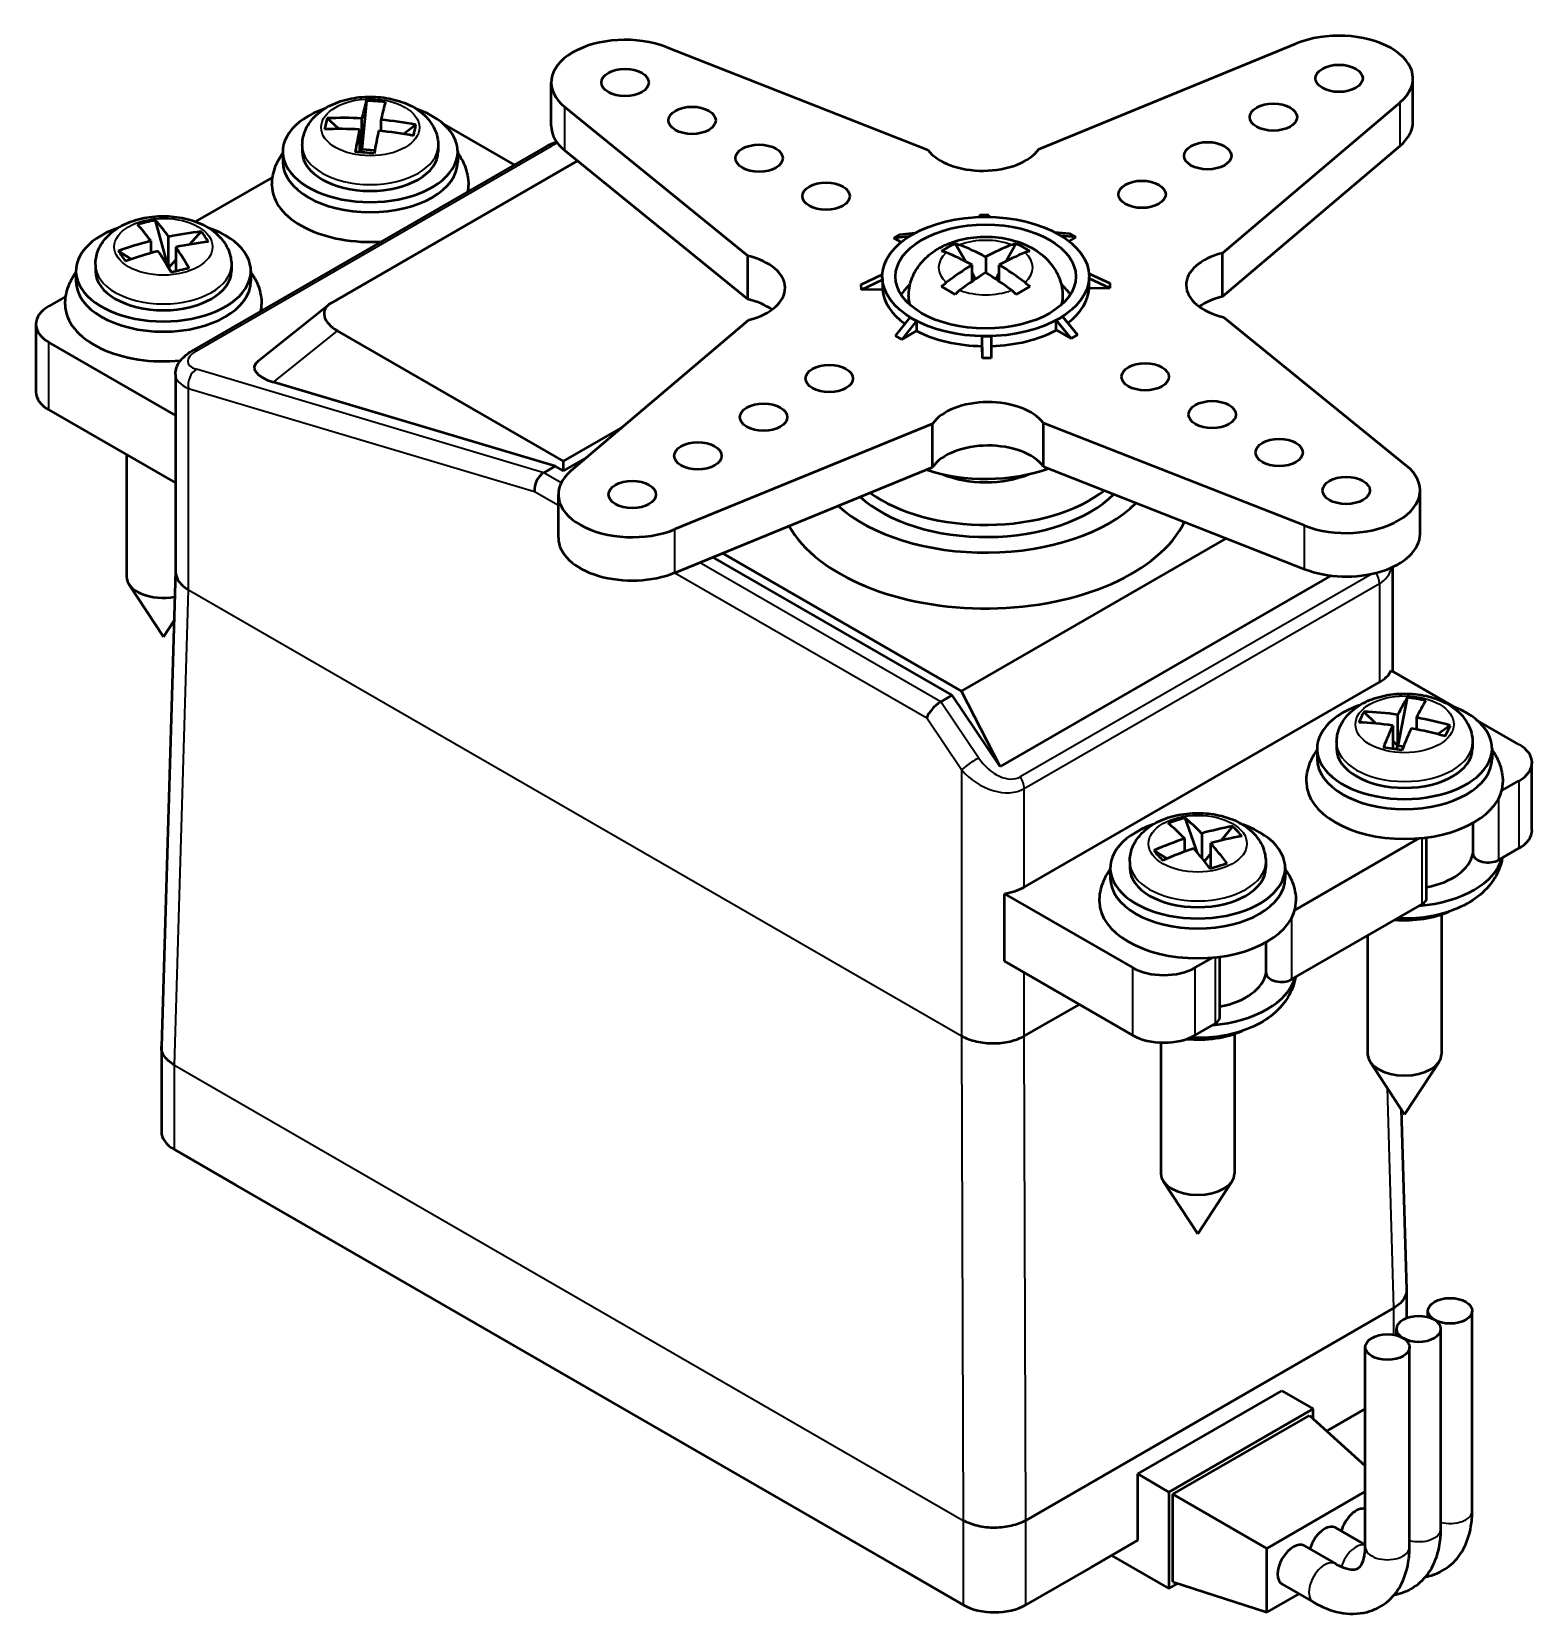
# Model space of a CAD drawing. Header units: inches. Extents: x 3.27 to 9.49, y 3.29 to 7.64.
# Drawn here: x 7.484 to 9.489, y 5.528 to 7.637 of the extents above; entities that cross this region are included whole.
import ezdxf

# ---------------------------------------------------------------- set-up
doc = ezdxf.new("R2010")
doc.units = ezdxf.units.IN
doc.header["$MEASUREMENT"] = 0
doc.layers.add('Visible Edges(ANSI)', color=7, linetype='Continuous', lineweight=50)
doc.layers.add('Visible Tangent Edges(ANSI)', color=7, linetype='Continuous', lineweight=35)

msp = doc.modelspace()

# ---------------------------------------------------------------- linework, layer by layer
at = {"layer": 'Visible Edges(ANSI)'}
for p, q in [((8.3303, 7.6164), (8.6781, 7.4796)), ((8.8261, 7.4805), (9.1691, 7.6212)), ((9.3246, 7.517), (9.3246, 7.5749)), ((8.1765, 7.5115), (8.1765, 7.5694)), ((7.9302, 7.5451), (7.9243, 7.48)), ((8.4384, 7.3384), (8.1947, 7.5365)), ((9.3075, 7.5429), (9.0707, 7.3421)), ((7.8937, 7.5074), (7.8778, 7.5217)), ((7.9243, 7.48), (7.9243, 7.5215)), ((7.9497, 7.5197), (7.9497, 7.5047)), ((7.9962, 7.5131), (7.9797, 7.5007)), ((8.1277, 7.4596), (8.0321, 7.5148)), ((7.9211, 7.5068), (7.9211, 7.4764)), ((8.1705, 7.4844), (7.6973, 7.2111)), ((7.8189, 7.4772), (7.8189, 7.4637)), ((7.8449, 7.4856), (7.8449, 7.4772)), ((7.9243, 7.48), (7.9211, 7.4829)), ((7.9235, 7.4762), (7.9243, 7.48)), ((7.9414, 7.4788), (7.9243, 7.48)), ((8.026, 7.4856), (8.026, 7.4772)), ((8.0519, 7.4772), (8.0519, 7.4637)), ((8.1947, 7.4786), (8.4384, 7.2806)), ((9.0707, 7.2842), (9.3075, 7.485)), ((8.2116, 7.4648), (7.8834, 7.2753)), ((7.8054, 7.4433), (7.7027, 7.384)), ((7.6668, 7.3223), (7.6492, 7.3856)), ((8.7477, 7.3931), (8.7595, 7.3932)), ((8.748, 7.3902), (8.7477, 7.3931)), ((8.7478, 7.3902), (8.7477, 7.3931)), ((8.7595, 7.3932), (8.7598, 7.3902)), ((7.6668, 7.3223), (7.6668, 7.3638)), ((7.7102, 7.3707), (7.6948, 7.3535)), ((8.6329, 7.362), (8.6411, 7.3669)), ((8.6528, 7.3639), (8.6329, 7.362)), ((8.6426, 7.3565), (8.6329, 7.362)), ((8.6411, 7.3669), (8.6611, 7.3688)), ((8.8474, 7.3699), (8.867, 7.3682)), ((8.8754, 7.3634), (8.8559, 7.3651)), ((8.8754, 7.3634), (8.8661, 7.358)), ((8.867, 7.3682), (8.8754, 7.3634)), ((7.6169, 7.3337), (7.5997, 7.3448)), ((7.6431, 7.3582), (7.6431, 7.3419)), ((7.6765, 7.3501), (7.6765, 7.3177)), ((8.7282, 7.3312), (8.7145, 7.3548)), ((8.796, 7.3548), (8.7824, 7.3312)), ((9.0707, 7.2842), (9.0707, 7.3421)), ((7.5693, 7.3265), (7.5693, 7.3181)), ((7.6765, 7.333), (7.6668, 7.3223)), ((7.671, 7.3164), (7.6669, 7.3222)), ((7.7504, 7.3265), (7.7504, 7.3181)), ((8.4384, 7.2806), (8.4384, 7.3384)), ((8.7372, 7.3042), (8.7372, 7.3265)), ((8.7553, 7.3369), (8.7553, 7.316)), ((8.7734, 7.3042), (8.7734, 7.3265)), ((7.5433, 7.3181), (7.5433, 7.3046)), ((7.7763, 7.3181), (7.7763, 7.3046)), ((8.5896, 7.3), (8.6175, 7.3133)), ((8.5897, 7.2932), (8.5896, 7.3)), ((8.6177, 7.3065), (8.5897, 7.2932)), ((8.6175, 7.3107), (8.6175, 7.3107)), ((8.6177, 7.3065), (8.6177, 7.2933)), ((8.7419, 7.3074), (8.7372, 7.3155)), ((8.7734, 7.3155), (8.7687, 7.3074)), ((8.8929, 7.3149), (8.9208, 7.3019)), ((8.9209, 7.2951), (8.893, 7.3081)), ((8.893, 7.2949), (8.893, 7.3081)), ((8.8931, 7.3107), (8.8931, 7.3107)), ((8.9208, 7.3019), (8.9209, 7.2951)), ((7.5298, 7.2842), (7.5074, 7.2713)), ((8.6177, 7.2933), (8.5897, 7.2932)), ((8.6527, 7.2846), (8.6527, 7.2747)), ((8.7145, 7.2868), (8.6964, 7.2973)), ((8.8141, 7.2973), (8.796, 7.2868)), ((8.8578, 7.2846), (8.8578, 7.2747)), ((8.9209, 7.2951), (8.893, 7.2949)), ((7.8803, 7.2732), (7.7856, 7.1976)), ((8.8577, 7.2575), (8.8777, 7.233)), ((9.0721, 7.2566), (9.3158, 7.0586)), ((7.4901, 7.1571), (7.4901, 7.2472)), ((8.1929, 7.0645), (7.8919, 7.2383)), ((8.203, 7.0522), (8.4399, 7.253)), ((8.6351, 7.2316), (8.6547, 7.2563)), ((8.6631, 7.2516), (8.6435, 7.2269)), ((8.6631, 7.2384), (8.6435, 7.2269)), ((8.6631, 7.2516), (8.6631, 7.2384)), ((8.8494, 7.2395), (8.8494, 7.2526)), ((8.8694, 7.2282), (8.8494, 7.2526)), ((8.8694, 7.2282), (8.8494, 7.2395)), ((7.5074, 7.223), (7.6759, 7.1257)), ((8.6435, 7.2269), (8.6351, 7.2316)), ((8.751, 7.2019), (8.7507, 7.2312)), ((8.7507, 7.218), (8.7507, 7.2312)), ((8.751, 7.2019), (8.7507, 7.218)), ((8.7625, 7.2313), (8.7628, 7.202)), ((8.8777, 7.233), (8.8694, 7.2282)), ((8.7628, 7.202), (8.751, 7.2019)), ((7.6759, 7.1803), (7.6759, 6.9176)), ((8.1818, 7.0581), (7.8064, 7.17)), ((7.5074, 7.133), (7.6759, 7.0357)), ((8.1929, 7.0645), (8.27, 7.109)), ((8.6844, 7.1146), (8.3414, 6.9739)), ((8.6844, 7.0567), (8.6844, 7.1146)), ((9.1802, 6.9787), (8.8324, 7.1154)), ((8.8324, 7.0576), (8.8324, 7.1154)), ((7.6106, 7.0735), (7.6106, 6.9108)), ((8.1929, 7.0516), (8.2225, 7.0687)), ((8.1818, 7.0581), (8.1665, 7.0492)), ((8.1929, 7.0516), (8.1818, 7.0581)), ((8.1929, 7.0516), (8.1929, 7.0645)), ((8.3414, 6.916), (8.6844, 7.0567)), ((8.8324, 7.0576), (9.1802, 6.9209)), ((9.334, 6.9678), (9.334, 7.0257)), ((8.186, 6.9624), (8.186, 7.0202)), ((8.7233, 6.7583), (9.0759, 6.9618)), ((8.7233, 6.7583), (8.4049, 6.9421)), ((8.7107, 6.7527), (8.3919, 6.9367)), ((9.2973, 6.9236), (9.2973, 6.7843)), ((7.6598, 6.8305), (7.6138, 6.9008)), ((7.6759, 6.9179), (7.6571, 6.2845)), ((9.2154, 6.9122), (8.7747, 6.6578)), ((7.6932, 6.8933), (7.6932, 6.8933)), ((7.6598, 6.8305), (7.674, 6.8521)), ((9.3785, 6.7375), (9.2953, 6.7855)), ((8.6954, 6.7438), (8.7107, 6.7527)), ((8.7747, 6.6578), (8.7107, 6.7527)), ((8.7747, 6.6578), (8.7233, 6.7583)), ((8.8068, 6.497), (9.28, 6.7702)), ((9.2749, 6.715), (9.2593, 6.7307)), ((9.317, 6.7496), (9.3045, 6.6853)), ((9.2977, 6.7125), (9.2977, 6.6812)), ((9.3045, 6.6853), (9.3045, 6.7267)), ((9.3292, 6.7228), (9.3292, 6.7073)), ((9.3743, 6.7124), (9.3575, 6.7008)), ((9.4658, 6.687), (9.4101, 6.7192)), ((9.2229, 6.69), (9.2229, 6.6816)), ((9.3045, 6.6853), (9.2977, 6.6921)), ((9.404, 6.69), (9.404, 6.6816)), ((9.1969, 6.6816), (9.1969, 6.6681)), ((9.3022, 6.6805), (9.3045, 6.6853)), ((9.3118, 6.6841), (9.3045, 6.6853)), ((9.43, 6.6816), (9.43, 6.6681)), ((9.4831, 6.5729), (9.4831, 6.6629)), ((9.4429, 6.6255), (9.4658, 6.6388)), ((9.0375, 6.5428), (9.0211, 6.5892)), ((9.4046, 6.5414), (9.4046, 6.5825)), ((9.0205, 6.5443), (9.0205, 6.5616)), ((9.0431, 6.5685), (9.0431, 6.5361)), ((9.0844, 6.578), (9.0692, 6.5592)), ((9.1673, 6.4664), (9.3329, 6.5621)), ((9.3428, 6.4826), (9.3428, 6.5631)), ((8.9966, 6.5349), (8.9792, 6.5456)), ((9.0551, 6.5419), (9.0468, 6.5315)), ((9.0551, 6.5216), (9.0551, 6.5555)), ((9.4389, 6.5332), (9.4658, 6.5488)), ((8.9213, 6.5225), (8.9213, 6.509)), ((8.9473, 6.5309), (8.9473, 6.5225)), ((9.1284, 6.5309), (9.1284, 6.5225)), ((9.1544, 6.5225), (9.1544, 6.509)), ((8.7803, 6.4881), (8.9508, 6.3897)), ((8.7803, 6.3981), (8.7803, 6.4881)), ((9.1632, 6.3741), (9.3369, 6.4744)), ((9.3626, 6.4605), (9.3626, 6.2743)), ((9.129, 6.3823), (9.129, 6.4234)), ((9.2642, 6.4324), (9.2642, 6.2743)), ((8.7803, 6.3981), (8.9508, 6.2997)), ((9.0343, 6.3897), (9.0573, 6.4029)), ((9.0672, 6.3234), (9.0672, 6.404)), ((8.8797, 6.3407), (8.8068, 6.2986)), ((9.0343, 6.2997), (9.0613, 6.3152)), ((8.7232, 6.2986), (8.7233, 6.2986)), ((8.8068, 6.2986), (8.8068, 6.2986)), ((8.9886, 6.2898), (8.9886, 6.1152)), ((9.087, 6.3014), (9.087, 6.1152)), ((7.6571, 6.2839), (7.6571, 6.1712)), ((7.6744, 6.2596), (7.6744, 6.2596)), ((9.3134, 6.194), (9.2674, 6.2643)), ((9.3134, 6.194), (9.3595, 6.2643)), ((9.309, 6.2007), (9.3161, 5.9606)), ((7.7558, 6.1001), (7.6744, 6.1471)), ((8.6439, 5.5874), (7.7558, 6.1001)), ((9.0378, 6.0349), (8.9918, 6.1052)), ((9.0378, 6.0349), (9.0839, 6.1052)), ((9.3161, 5.9601), (9.3161, 5.9223)), ((9.2988, 5.9358), (8.8089, 5.6529)), ((9.2988, 5.9358), (9.2988, 5.9358)), ((9.3445, 5.9236), (9.3445, 5.9322)), ((9.4035, 5.6658), (9.4035, 5.9322)), ((9.3027, 5.8995), (9.3027, 5.9081)), ((9.3617, 5.6416), (9.3617, 5.9081)), ((9.2609, 5.6175), (9.2609, 5.8839)), ((9.32, 5.6175), (9.32, 5.8839)), ((8.9578, 5.7148), (9.1499, 5.8257)), ((9.1499, 5.8257), (9.1916, 5.8016)), ((9.1916, 5.8016), (8.9995, 5.6907)), ((9.1916, 5.7881), (9.1916, 5.8016)), ((9.2609, 5.8014), (9.2125, 5.7734)), ((9.0047, 5.6877), (9.1865, 5.7927)), ((9.1865, 5.7927), (9.2609, 5.7257)), ((9.2125, 5.7734), (9.2097, 5.7718)), ((8.9995, 5.6907), (8.9578, 5.7148)), ((8.9578, 5.6264), (8.9578, 5.7148)), ((8.9995, 5.6907), (8.9995, 5.5621)), ((9.0047, 5.6877), (9.1297, 5.6155)), ((9.0047, 5.571), (9.0047, 5.6877)), ((9.1297, 5.6155), (9.2609, 5.6913)), ((8.7253, 5.6529), (8.7253, 5.6529)), ((8.8089, 5.6529), (8.8088, 5.6529)), ((9.2217, 5.6431), (9.2609, 5.6205)), ((8.9578, 5.6264), (8.8952, 5.5902)), ((9.1297, 5.5304), (9.1297, 5.6155)), ((9.18, 5.619), (9.2217, 5.5949)), ((8.8952, 5.5902), (8.8089, 5.5404)), ((8.923, 5.6063), (8.9995, 5.5621)), ((8.7253, 5.5404), (8.6439, 5.5874)), ((9.0047, 5.571), (9.1297, 5.5304)), ((8.9995, 5.5621), (9.0112, 5.5688)), ((9.1725, 5.5551), (9.1297, 5.5304)), ((9.1504, 5.5679), (9.1922, 5.5437))]:
    msp.add_line(p, q, dxfattribs=at)
for centre, major_axis, ratio, start_param, end_param in [((9.2261, 7.5749), (0.0984, 0), 0.57735, 5.685381, 8.471697), ((8.2749, 7.5694), (-0.0984, 0), 0.57735, 4.114585, 6.900901), ((7.9354, 7.4772), (0.1165, 0), 0.57735, 2.110674, 7.314104), ((7.9227, 7.1621), (0.0313, 0.4303), 0.101942, 0.480488, 0.589524), ((7.9125, 7.206), (0.3066, 0.1571), 0.981081, 0.979093, 1.053387), ((7.9481, 7.1602), (-0.0313, -0.4303), 0.101942, 3.622081, 3.731116), ((8.1178, 7.298), (-0.2068, 0.2756), 0.480332, 0.356191, 0.430485), ((7.937, 7.1685), (0.4215, -0.0919), 0.810108, 1.775228, 1.884264), ((7.937, 7.1685), (0.4215, -0.0919), 0.810108, 1.606865, 1.7159), ((7.753, 7.3245), (-0.2299, -0.2566), 0.336164, 2.569245, 2.643539), ((8.2749, 7.5115), (-0.0984, 0), 0.57735, 0, 0.617716), ((9.2261, 7.517), (0.0984, 0), 0.57735, 5.685381, 6.283185), ((7.9338, 7.1538), (-0.4215, 0.0919), 0.810108, 4.916821, 5.025856), ((7.9227, 7.1621), (0.0313, 0.4303), 0.101942, 0.648852, 0.757887), ((7.9481, 7.1602), (-0.0313, -0.4303), 0.101942, 3.790444, 3.89948), ((7.9338, 7.1538), (-0.4215, 0.0919), 0.810108, 4.748457, 4.857493), ((7.9354, 7.4772), (0.0906, 0), 0.57735, 3.141593, 6.283185), ((7.9584, 7.4165), (-0.3431, 0.0308), 0.164584, 4.778779, 4.853072), ((8.7518, 7.4981), (0.0803, 0), 0.57735, 3.552068, 5.892622), ((7.9354, 7.4637), (0.1165, 0), 0.57735, 3.141593, 6.283185), ((7.9354, 7.4324), (-0.1309, 0), 0.57735, 0, 1.686314), ((7.9354, 7.4324), (0.1309, 0), 0.57735, 6.167668, 6.283185), ((7.729, 7.0538), (-0.2064, 0.2759), 0.943101, 5.855423, 5.929716), ((7.6717, 7.0048), (0.0986, -0.42), 0.30746, 2.519303, 2.628339), ((7.6598, 7.3181), (0.1165, 0), 0.57735, 2.110674, 7.314104), ((7.6479, 6.9993), (-0.0986, 0.42), 0.30746, 5.660896, 5.769932), ((7.655, 7.0089), (0.3527, 0.2484), 0.756396, 0.94276, 1.051795), ((7.4895, 7.1122), (0.1871, 0.2893), 0.625656, 5.998893, 6.073187), ((7.655, 7.0089), (0.3527, 0.2484), 0.756396, 1.111123, 1.220159), ((7.8301, 7.1921), (-0.2566, 0.2299), 0.190841, 0.653933, 0.728227), ((7.6646, 6.9952), (-0.3527, -0.2484), 0.756396, 4.252716, 4.361752), ((7.6479, 6.9993), (-0.0986, 0.42), 0.30746, 5.492533, 5.601568), ((7.6646, 6.9952), (-0.3527, -0.2484), 0.756396, 4.084353, 4.193388), ((7.6717, 7.0048), (0.0986, -0.42), 0.30746, 2.35094, 2.459975), ((8.7462, 6.9976), (-0.1983, 0.3434), 0.57735, 5.530058, 5.653429), ((8.7643, 7.008), (0.1983, -0.3434), 0.57735, 2.388465, 2.511836), ((8.7462, 7.008), (0.1983, 0.3434), 0.57735, 0.629757, 0.753128), ((8.7643, 6.9976), (-0.1983, -0.3434), 0.57735, 3.771349, 3.89472), ((9.1027, 7.2995), (-0.0803, 0), 0.57735, 5.122864, 7.463418), ((7.5906, 7.2504), (-0.3319, -0.0925), 0.126604, 4.360097, 4.434391), ((8.4078, 7.2955), (0.0803, 0), 0.57735, 5.122864, 7.463418), ((8.7462, 7.008), (0.1983, 0.3434), 0.57735, 0.817669, 0.94104), ((8.7643, 7.008), (0.1983, -0.3434), 0.57735, 2.200553, 2.323924), ((7.6598, 7.3046), (0.1165, 0), 0.57735, 3.141593, 6.283185), ((7.6598, 7.3181), (0.0906, 0), 0.57735, 3.141593, 6.283185), ((8.7553, 7.3756), (0.1325, 0.0845), 0.447563, 2.863684, 2.91651), ((8.7553, 7.2625), (-0.1201, 0), 0.57735, 5.706621, 5.928007), ((8.7643, 6.9976), (-0.1983, -0.3434), 0.57735, 3.959261, 4.082632), ((8.7462, 6.9976), (-0.1983, 0.3434), 0.57735, 5.342146, 5.465517), ((8.7553, 7.2625), (0.1201, 0), 0.57735, 0.355178, 0.576564), ((8.7553, 7.3756), (0.1327, -0.0837), 0.4414, 0.238658, 0.271962), ((8.4078, 7.2377), (0.0803, 0), 0.57735, 0.673456, 1.180233), ((8.7553, 7.2975), (-0.1378, 0), 0.57735, 0.052826, 0.676789), ((8.7553, 7.2975), (0.1378, 0), 0.57735, 5.628501, 6.250271), ((9.1027, 7.2417), (0.0803, 0), 0.57735, 1.981272, 2.468137), ((7.5491, 7.2472), (-0.0591, 0), 0.57735, 5.497787, 7.068583), ((7.6598, 7.2733), (-0.1309, 0), 0.57735, 0, 1.746053), ((7.6598, 7.2733), (0.1309, 0), 0.57735, 6.167668, 6.283185), ((7.9197, 7.2544), (0.0455, -0.0098), 0.539978, 2.603514, 4.174311), ((8.7553, 7.3756), (0.1165, -0.106), 0.694527, 6.028634, 6.114375), ((8.7553, 7.3756), (-0.1158, -0.1065), 0.701282, 0.179942, 0.265683), ((8.7553, 7.2975), (-0.1378, 0), 0.57735, 0.838224, 1.537882), ((8.7553, 7.2975), (-0.1378, 0), 0.57735, 1.624531, 2.32328), ((8.7553, 7.3756), (0.0068, -0.1444), 0.953323, 6.20112, 6.286861), ((7.8343, 7.1861), (0.0534, -0.0038), 0.387827, 2.743578, 4.191736), ((7.5491, 7.1571), (-0.0591, 0), 0.57735, 0, 0.785398), ((8.7587, 7.0969), (-0.0803, 0), 0.57735, 3.552068, 5.892622), ((8.7587, 7.0391), (-0.0803, 0), 0.57735, 3.552068, 5.892622), ((8.1681, 7.0322), (0.0078, 0.0182), 0.640949, 0.710301, 2.281097), ((8.2844, 7.0202), (-0.0984, 0), 0.57735, 5.685381, 8.471697), ((8.7553, 7.132), (-0.1575, 0), 0.57735, 1.044805, 2.131446), ((8.7553, 7.0934), (0.0984, 0), 0.57735, 4.085126, 5.339651), ((9.2356, 7.0257), (0.0984, 0), 0.57735, 4.114585, 6.900901), ((8.7553, 7.0934), (0.1969, 0), 0.57735, 3.814025, 5.645314), ((8.7553, 7.0773), (0.2329, 0), 0.57735, 3.708059, 5.750383), ((8.7553, 7.0773), (0.1969, 0), 0.57735, 3.698674, 5.762295), ((8.7553, 7.0275), (0.2756, 0), 0.57735, 3.456122, 6.004494), ((8.2844, 6.9624), (-0.0984, 0), 0.57735, 0, 2.188512), ((9.2356, 6.9678), (0.0984, 0), 0.57735, 4.114585, 6.283185), ((7.6598, 6.9108), (-0.0492, 0), 0.57735, 0, 1.882634), ((9.2383, 6.7943), (0.0591, 0), 0.57735, 5.497787, 6.021386), ((8.6906, 6.7305), (0.0137, 0.0147), 0.361524, 0.868628, 2.439425), ((9.3134, 6.6816), (0.1165, 0), 0.57735, 2.110674, 7.314104), ((9.4906, 6.4874), (-0.1952, 0.2839), 0.561904, 0.275707, 0.350001), ((9.3168, 6.3727), (0.3892, -0.1861), 0.787049, 1.960439, 2.069474), ((9.3011, 6.3675), (0.0679, 0.426), 0.217302, 0.494199, 0.603234), ((9.2645, 6.4133), (0.2407, 0.2465), 0.964776, 0.561646, 0.63594), ((9.3258, 6.3636), (-0.0679, -0.426), 0.217302, 3.635791, 3.744827), ((9.31, 6.3584), (-0.3892, 0.1861), 0.787049, 5.102031, 5.211067), ((9.3011, 6.3675), (0.0679, 0.426), 0.217302, 0.662562, 0.771598), ((9.3258, 6.3636), (-0.0679, -0.426), 0.217302, 3.804155, 3.91319), ((9.31, 6.3584), (-0.3892, 0.1861), 0.787049, 4.933668, 5.042703), ((9.3168, 6.3727), (0.3892, -0.1861), 0.787049, 1.792075, 1.901111), ((9.1363, 6.5439), (-0.2444, -0.2428), 0.254593, 2.484427, 2.558721), ((9.4241, 6.6629), (0.0591, 0), 0.57735, 5.497787, 7.068583), ((9.3134, 6.6681), (0.1165, 0), 0.57735, 3.141593, 6.283185), ((9.3134, 6.6816), (0.0906, 0), 0.57735, 3.141593, 6.283185), ((9.3623, 6.6179), (-0.3382, 0.0656), 0.14828, 4.896781, 4.971075), ((9.3134, 6.6368), (0.1309, 0), 0.57735, 3.141593, 6.283185), ((9.1243, 6.2629), (-0.1883, 0.2885), 0.917766, 5.988182, 6.062475), ((9.0265, 6.203), (-0.1269, 0.4123), 0.383992, 5.63735, 5.746385), ((9.0491, 6.2099), (0.1269, -0.4123), 0.383992, 2.495757, 2.604793), ((9.0378, 6.5225), (0.1165, 0), 0.57735, 2.110674, 7.314104), ((9.0318, 6.213), (0.317, 0.2926), 0.720567, 1.013547, 1.122583), ((9.0318, 6.213), (0.317, 0.2926), 0.720567, 0.845184, 0.954219), ((9.0438, 6.1999), (-0.317, -0.2926), 0.720567, 3.986776, 4.095812), ((8.8756, 6.3066), (0.181, 0.2931), 0.679772, 6.058522, 6.132815), ((9.4241, 6.5729), (0.0591, 0), 0.57735, 5.497787, 6.283185), ((9.2, 6.4064), (-0.2676, 0.217), 0.136725, 0.719127, 0.793421), ((9.0438, 6.1999), (-0.317, -0.2926), 0.720567, 4.15514, 4.264175), ((9.0265, 6.203), (-0.1269, 0.4123), 0.383992, 5.468986, 5.578022), ((9.0491, 6.2099), (0.1269, -0.4123), 0.383992, 2.327394, 2.436429), ((9.3134, 6.5468), (0.0915, 0), 0.57735, 5.03933, 6.190889), ((9.4247, 6.5414), (-0.0201, 0), 0.57735, 0, 2.356194), ((9.0378, 6.5225), (0.0906, 0), 0.57735, 3.141593, 6.283185), ((8.9514, 6.4502), (-0.3247, -0.1152), 0.101269, 4.278976, 4.35327), ((9.3134, 6.5468), (0.1309, 0), 0.57735, 4.861843, 6.133731), ((9.0378, 6.509), (0.1165, 0), 0.57735, 3.141593, 6.283185), ((8.765, 6.5211), (0.0591, 0), 0.57735, 4.974188, 5.497787), ((9.0378, 6.4777), (0.1309, 0), 0.57735, 3.141593, 6.283185), ((9.3227, 6.4826), (0.0201, 0), 0.57735, 5.497787, 6.283185), ((9.3134, 6.5097), (0.0984, 0), 0.57735, 4.582016, 5.361018), ((8.9926, 6.4138), (-0.0591, 0), 0.57735, 0.785398, 2.356194), ((9.0378, 6.3877), (0.1309, 0), 0.57735, 4.861843, 6.133731), ((9.0378, 6.3877), (0.0915, 0), 0.57735, 5.03933, 6.190889), ((9.1491, 6.3823), (-0.0201, 0), 0.57735, 0, 2.356194), ((9.0471, 6.3234), (0.0201, 0), 0.57735, 5.497787, 6.283185), ((8.9926, 6.3238), (0.0591, 0), 0.57735, 3.926991, 5.497787), ((9.0378, 6.3506), (0.0984, 0), 0.57735, 4.558937, 5.361018), ((9.3134, 6.2743), (0.0492, 0), 0.57735, 3.141593, 6.283185), ((7.7162, 6.1712), (-0.0591, 0), 0.57735, 0, 0.785398), ((9.0378, 6.1152), (0.0492, 0), 0.57735, 3.141593, 6.283185), ((9.3322, 5.9081), (-0.0295, 0), 0.57735, 3.926991, 7.068583), ((9.3322, 5.9081), (0.0295, 0), 0.57735, 3.926991, 7.068583), ((9.2487, 5.6416), (0.0148, 0.0256), 0.57735, 0.159548, 1.997875), ((9.2069, 5.6175), (0.0148, 0.0256), 0.57735, 0, 1.997875), ((9.1652, 5.5934), (-0.0148, -0.0256), 0.57735, 3.141593, 6.283185), ((8.7671, 5.5645), (-0.0591, 0), 0.57735, 0.785398, 2.356194)]:
    msp.add_ellipse(centre, major_axis=major_axis, ratio=ratio, start_param=start_param, end_param=end_param, dxfattribs=at)
for centre, major_axis in [((8.2749, 7.5694), (0.0315, 0)), ((9.2261, 7.5749), (-0.0315, 0)), ((8.3642, 7.5189), (0.0315, 0)), ((9.1386, 7.5233), (-0.0315, 0)), ((9.0511, 7.4718), (-0.0315, 0)), ((8.4535, 7.4684), (0.0315, 0)), ((8.5427, 7.4178), (0.0315, 0)), ((8.9636, 7.4203), (-0.0315, 0)), ((8.7553, 7.3107), (-0.1378, 0)), ((8.7553, 7.3107), (-0.1201, 0)), ((8.9678, 7.1772), (-0.0315, 0)), ((8.5469, 7.1748), (0.0315, 0)), ((8.4594, 7.1233), (0.0315, 0)), ((9.0571, 7.1267), (-0.0315, 0)), ((8.3719, 7.0718), (0.0315, 0)), ((9.1463, 7.0762), (-0.0315, 0)), ((8.2844, 7.0202), (0.0315, 0)), ((9.2356, 7.0257), (-0.0315, 0)), ((9.374, 5.9322), (-0.0295, 0)), ((9.2905, 5.8839), (-0.0295, 0))]:
    msp.add_ellipse(centre, major_axis=major_axis, ratio=0.57735, dxfattribs=at)
for points, knots in [([(7.8449, 7.4856), (7.8449, 7.4918), (7.846, 7.4979), (7.8504, 7.5096), (7.8537, 7.515), (7.8625, 7.5256), (7.8682, 7.5303), (7.882, 7.5391), (7.8904, 7.5427), (7.9085, 7.5481), (7.9182, 7.5497), (7.9376, 7.5507), (7.9474, 7.5502), (7.9664, 7.5471), (7.9757, 7.5445), (7.993, 7.5369), (8.0011, 7.5319), (8.014, 7.5195), (8.0191, 7.5126), (8.0247, 7.4985), (8.026, 7.4921), (8.026, 7.4856)], [1.445616, 1.445616, 1.445616, 1.445616, 1.658904, 1.658904, 1.891772, 1.891772, 2.182636, 2.182636, 2.543406, 2.543406, 2.921117, 2.921117, 3.293286, 3.293286, 3.667752, 3.667752, 4.044196, 4.044196, 4.36281, 4.36281, 4.587209, 4.587209, 4.587209, 4.587209]), ([(7.8045, 7.4324), (7.8045, 7.4411), (7.8062, 7.4498), (7.8117, 7.4641), (7.815, 7.47), (7.8189, 7.4754)], [2.3561945, 2.3561945, 2.3561945, 2.3561945, 2.5745568, 2.5745568, 2.7508917, 2.7508917, 2.7508917, 2.7508917]), ([(8.0519, 7.4754), (8.0556, 7.4703), (8.0588, 7.4647), (8.0645, 7.4505), (8.0663, 7.4415), (8.0663, 7.4324)], [5.1030899, 5.1030899, 5.1030899, 5.1030899, 5.2709438, 5.2709438, 5.4977871, 5.4977871, 5.4977871, 5.4977871]), ([(7.5693, 7.3265), (7.5693, 7.3327), (7.5704, 7.3388), (7.5748, 7.3504), (7.5781, 7.3559), (7.5869, 7.3664), (7.5926, 7.3712), (7.6064, 7.38), (7.6148, 7.3836), (7.6329, 7.3889), (7.6426, 7.3905), (7.662, 7.3916), (7.6718, 7.3911), (7.6908, 7.388), (7.7001, 7.3854), (7.7174, 7.3777), (7.7255, 7.3727), (7.7384, 7.3604), (7.7435, 7.3535), (7.7491, 7.3394), (7.7504, 7.333), (7.7504, 7.3265)], [3.527673, 3.527673, 3.527673, 3.527673, 3.74096, 3.74096, 3.973829, 3.973829, 4.264692, 4.264692, 4.625463, 4.625463, 5.003174, 5.003174, 5.375343, 5.375343, 5.749808, 5.749808, 6.126253, 6.126253, 6.444866, 6.444866, 6.669266, 6.669266, 6.669266, 6.669266]), ([(8.6527, 7.2846), (8.6527, 7.2922), (8.654, 7.2997), (8.659, 7.3139), (8.6627, 7.3204), (8.6723, 7.333), (8.6783, 7.3385), (8.6931, 7.3491), (8.702, 7.3534), (8.7217, 7.3603), (8.7327, 7.3624), (8.7548, 7.3642), (8.766, 7.3638), (8.788, 7.3604), (8.7988, 7.3574), (8.8193, 7.3481), (8.829, 7.3419), (8.8441, 7.3262), (8.8498, 7.3179), (8.8563, 7.3007), (8.8578, 7.2927), (8.8578, 7.2846)], [2.356194, 2.356194, 2.356194, 2.356194, 2.554973, 2.554973, 2.769708, 2.769708, 3.034727, 3.034727, 3.383776, 3.383776, 3.787794, 3.787794, 4.190952, 4.190952, 4.595711, 4.595711, 4.990341, 4.990341, 5.285002, 5.285002, 5.497787, 5.497787, 5.497787, 5.497787]), ([(8.6964, 7.3444), (8.6993, 7.3464), (8.7023, 7.3483), (8.7052, 7.35), (8.7082, 7.3517), (8.7113, 7.3533), (8.7145, 7.3548)], [-0.03149929, -0.03149929, -0.03149929, -0.03149929, 0, 0, 0, 0.03149929, 0.03149929, 0.03149929, 0.03149929]), ([(8.796, 7.3548), (8.7993, 7.3533), (8.8024, 7.3517), (8.8053, 7.35), (8.8082, 7.3483), (8.8112, 7.3464), (8.8141, 7.3444)], [-0.03149929, -0.03149929, -0.03149929, -0.03149929, 0, 0, 0, 0.03149929, 0.03149929, 0.03149929, 0.03149929]), ([(7.5289, 7.2733), (7.5289, 7.282), (7.5306, 7.2907), (7.5361, 7.305), (7.5394, 7.3109), (7.5433, 7.3163)], [2.3561945, 2.3561945, 2.3561945, 2.3561945, 2.5745568, 2.5745568, 2.7508917, 2.7508917, 2.7508917, 2.7508917]), ([(7.7763, 7.3163), (7.78, 7.3112), (7.7832, 7.3056), (7.7889, 7.2914), (7.7907, 7.2823), (7.7907, 7.2733)], [5.1030899, 5.1030899, 5.1030899, 5.1030899, 5.2709438, 5.2709438, 5.4977871, 5.4977871, 5.4977871, 5.4977871]), ([(7.6759, 7.1803), (7.6759, 7.1835), (7.6765, 7.1867), (7.6784, 7.1922), (7.6797, 7.1947), (7.6826, 7.199), (7.6843, 7.2009), (7.6877, 7.2043), (7.6895, 7.2059), (7.6933, 7.2087), (7.6952, 7.2099), (7.6973, 7.2111)], [-0.7853982, -0.7853982, -0.7853982, -0.7853982, -0.6283185, -0.6283185, -0.4712389, -0.4712389, -0.3141593, -0.3141593, -0.1570796, -0.1570796, 0, 0, 0, 0]), ([(7.6759, 6.9176), (7.6759, 6.9175), (7.6759, 6.9174), (7.676, 6.9129), (7.6775, 6.9085), (7.6834, 6.9003), (7.6878, 6.8965), (7.6932, 6.8933)], [-0.1181628, -0.1181628, -0.1181628, -0.1181628, -0.1171942, -0.1171942, -0.0585991, -0.0585991, 0, 0, 0, 0]), ([(9.2229, 6.69), (9.2229, 6.6962), (9.2241, 6.7023), (9.2284, 6.714), (9.2318, 6.7194), (9.2405, 6.7299), (9.2462, 6.7347), (9.2601, 6.7435), (9.2684, 6.7471), (9.2865, 6.7525), (9.2962, 6.7541), (9.3157, 6.7551), (9.3254, 6.7546), (9.3444, 6.7515), (9.3537, 6.7489), (9.371, 6.7413), (9.3791, 6.7363), (9.392, 6.7239), (9.3971, 6.717), (9.4027, 6.7029), (9.404, 6.6965), (9.404, 6.69)], [1.30141, 1.30141, 1.30141, 1.30141, 1.514698, 1.514698, 1.747566, 1.747566, 2.038429, 2.038429, 2.3992, 2.3992, 2.776911, 2.776911, 3.14908, 3.14908, 3.523546, 3.523546, 3.89999, 3.89999, 4.218604, 4.218604, 4.443003, 4.443003, 4.443003, 4.443003]), ([(9.1825, 6.6368), (9.1825, 6.6455), (9.1842, 6.6542), (9.1897, 6.6685), (9.193, 6.6744), (9.1969, 6.6798)], [2.3561945, 2.3561945, 2.3561945, 2.3561945, 2.5745568, 2.5745568, 2.7508917, 2.7508917, 2.7508917, 2.7508917]), ([(9.43, 6.6798), (9.4336, 6.6747), (9.4368, 6.6691), (9.4425, 6.6549), (9.4443, 6.6459), (9.4443, 6.6368)], [5.1030899, 5.1030899, 5.1030899, 5.1030899, 5.2709438, 5.2709438, 5.4977871, 5.4977871, 5.4977871, 5.4977871]), ([(8.9473, 6.5309), (8.9473, 6.5371), (8.9484, 6.5432), (8.9528, 6.5548), (8.9561, 6.5603), (8.9649, 6.5708), (8.9706, 6.5756), (8.9844, 6.5844), (8.9928, 6.588), (9.0109, 6.5933), (9.0206, 6.5949), (9.0401, 6.596), (9.0498, 6.5955), (9.0688, 6.5924), (9.0781, 6.5898), (9.0954, 6.5821), (9.1035, 6.5771), (9.1164, 6.5648), (9.1215, 6.5579), (9.1271, 6.5438), (9.1284, 6.5374), (9.1284, 6.5309)], [2.060419, 2.060419, 2.060419, 2.060419, 2.273706, 2.273706, 2.506574, 2.506574, 2.797438, 2.797438, 3.158208, 3.158208, 3.535919, 3.535919, 3.908089, 3.908089, 4.282554, 4.282554, 4.658998, 4.658998, 4.977612, 4.977612, 5.202011, 5.202011, 5.202011, 5.202011]), ([(8.9069, 6.4777), (8.9069, 6.4864), (8.9086, 6.4951), (8.9141, 6.5094), (8.9174, 6.5153), (8.9213, 6.5207)], [2.3561945, 2.3561945, 2.3561945, 2.3561945, 2.5745568, 2.5745568, 2.7508917, 2.7508917, 2.7508917, 2.7508917]), ([(9.1544, 6.5207), (9.158, 6.5156), (9.1612, 6.51), (9.1669, 6.4958), (9.1687, 6.4867), (9.1687, 6.4777)], [5.1030899, 5.1030899, 5.1030899, 5.1030899, 5.2709438, 5.2709438, 5.4977871, 5.4977871, 5.4977871, 5.4977871]), ([(9.4435, 6.5359), (9.4427, 6.5309), (9.4414, 6.526), (9.4362, 6.5128), (9.4314, 6.505), (9.4185, 6.4899), (9.41, 6.4831), (9.3897, 6.4706), (9.3774, 6.4655), (9.3511, 6.4581), (9.3371, 6.4559), (9.3166, 6.4549), (9.3102, 6.4549), (9.3038, 6.4552)], [5.589319, 5.589319, 5.589319, 5.589319, 5.716149, 5.716149, 5.955244, 5.955244, 6.253571, 6.253571, 6.614299, 6.614299, 6.985145, 6.985145, 7.152882, 7.152882, 7.152882, 7.152882]), ([(9.1679, 6.3768), (9.1671, 6.3718), (9.1657, 6.3669), (9.1606, 6.3536), (9.1558, 6.3459), (9.1429, 6.3308), (9.1344, 6.3239), (9.1141, 6.3115), (9.1018, 6.3064), (9.0755, 6.299), (9.0615, 6.2968), (9.0407, 6.2958), (9.0339, 6.2958), (9.0272, 6.2961)], [5.589319, 5.589319, 5.589319, 5.589319, 5.716149, 5.716149, 5.955244, 5.955244, 6.253571, 6.253571, 6.614299, 6.614299, 6.985145, 6.985145, 7.161369, 7.161369, 7.161369, 7.161369]), ([(8.7233, 6.2986), (8.7261, 6.297), (8.7291, 6.2956), (8.7357, 6.2931), (8.7393, 6.2921), (8.7501, 6.2896), (8.7577, 6.2888), (8.7731, 6.2888), (8.7807, 6.2897), (8.7949, 6.2931), (8.8013, 6.2955), (8.8068, 6.2986)], [-0.2361831, -0.2361831, -0.2361831, -0.2361831, -0.2059827, -0.2059827, -0.1757825, -0.1757825, -0.1171897, -0.1171897, -0.0585965, -0.0585965, 0, 0, 0, 0]), ([(7.6744, 6.2596), (7.669, 6.2628), (7.6647, 6.2666), (7.6587, 6.2748), (7.6572, 6.2793), (7.6571, 6.284), (7.6571, 6.2842), (7.6571, 6.2845)], [0, 0, 0, 0, 0.0585991, 0.0585991, 0.1171942, 0.1171942, 0.1207332, 0.1207332, 0.1207332, 0.1207332]), ([(9.3161, 5.9606), (9.3161, 5.9605), (9.3161, 5.9604), (9.3162, 5.9558), (9.3147, 5.9514), (9.3104, 5.9451), (9.3085, 5.9431), (9.3041, 5.9392), (9.3016, 5.9374), (9.2988, 5.9358)], [0.1156062, 0.1156062, 0.1156062, 0.1156062, 0.1171942, 0.1171942, 0.1757869, 0.1757869, 0.2059845, 0.2059845, 0.2361826, 0.2361826, 0.2361826, 0.2361826]), ([(9.3413, 5.5778), (9.3431, 5.5781), (9.345, 5.5785), (9.3564, 5.5815), (9.3654, 5.586), (9.3806, 5.5982), (9.3867, 5.6057), (9.3966, 5.6235), (9.4, 5.6341), (9.403, 5.6518), (9.4035, 5.6587), (9.4035, 5.6658)], [5.2907807, 5.2907807, 5.2907807, 5.2907807, 5.3391611, 5.3391611, 5.5877852, 5.5877852, 5.8289561, 5.8289561, 6.1101106, 6.1101106, 6.2831853, 6.2831853, 6.2831853, 6.2831853]), ([(8.8088, 5.6529), (8.8034, 5.6498), (8.797, 5.6474), (8.7828, 5.644), (8.7752, 5.6431), (8.7598, 5.643), (8.7522, 5.6439), (8.7413, 5.6463), (8.7378, 5.6474), (8.7312, 5.6499), (8.7281, 5.6513), (8.7253, 5.6529)], [0, 0, 0, 0, 0.0585965, 0.0585965, 0.1171897, 0.1171897, 0.1757825, 0.1757825, 0.2059827, 0.2059827, 0.2361831, 0.2361831, 0.2361831, 0.2361831]), ([(9.2995, 5.5537), (9.3014, 5.554), (9.3032, 5.5544), (9.3146, 5.5574), (9.3237, 5.5619), (9.3388, 5.5741), (9.3449, 5.5816), (9.3549, 5.5994), (9.3583, 5.61), (9.3612, 5.6277), (9.3617, 5.6346), (9.3617, 5.6416)], [5.2907807, 5.2907807, 5.2907807, 5.2907807, 5.3391611, 5.3391611, 5.5877852, 5.5877852, 5.8289561, 5.8289561, 6.1101106, 6.1101106, 6.2831853, 6.2831853, 6.2831853, 6.2831853]), ([(9.1922, 5.5437), (9.2032, 5.5374), (9.2149, 5.5326), (9.2389, 5.5278), (9.2514, 5.5277), (9.2728, 5.5332), (9.2819, 5.5378), (9.2971, 5.55), (9.3032, 5.5575), (9.3131, 5.5753), (9.3165, 5.5858), (9.3195, 5.6036), (9.32, 5.6105), (9.32, 5.6175)], [4.712389, 4.712389, 4.712389, 4.712389, 5.026548, 5.026548, 5.339161, 5.339161, 5.587785, 5.587785, 5.828956, 5.828956, 6.110111, 6.110111, 6.283185, 6.283185, 6.283185, 6.283185]), ([(9.2217, 5.5949), (9.2272, 5.5917), (9.2323, 5.5897), (9.2407, 5.5875), (9.2441, 5.5873), (9.2492, 5.5879), (9.2507, 5.5886), (9.2537, 5.5908), (9.2554, 5.5926), (9.2586, 5.5994), (9.26, 5.6041), (9.2608, 5.6125), (9.2609, 5.615), (9.2609, 5.6175)], [4.712389, 4.712389, 4.712389, 4.712389, 4.980026, 4.980026, 5.250362, 5.250362, 5.564522, 5.564522, 5.878681, 5.878681, 6.173859, 6.173859, 6.283185, 6.283185, 6.283185, 6.283185])]:
    msp.add_open_spline(points, degree=3, knots=knots, dxfattribs=at)
for points in [[(8.1705, 7.4844), (8.1746, 7.4867), (8.179, 7.4887), (8.1836, 7.4904)], [(8.7027, 7.3426), (8.7006, 7.3434), (8.6984, 7.3441), (8.6964, 7.3444)], [(8.7145, 7.3548), (8.7165, 7.3545), (8.7187, 7.3539), (8.7208, 7.353)], [(8.7897, 7.353), (8.7919, 7.3539), (8.794, 7.3545), (8.796, 7.3548)], [(8.8141, 7.3444), (8.8121, 7.3441), (8.81, 7.3434), (8.8078, 7.3426)], [(8.6964, 7.2973), (8.6984, 7.2993), (8.7006, 7.3012), (8.7027, 7.3028)], [(8.8078, 7.3028), (8.81, 7.3012), (8.8121, 7.2993), (8.8141, 7.2973)], [(8.7208, 7.2924), (8.7187, 7.2907), (8.7165, 7.2888), (8.7145, 7.2868)], [(8.796, 7.2868), (8.7941, 7.2888), (8.7919, 7.2907), (8.7897, 7.2924)]]:
    msp.add_open_spline(points, degree=3, dxfattribs=at)
at = {"layer": 'Visible Tangent Edges(ANSI)'}
for p, q in [((8.1947, 7.4786), (8.1947, 7.5365)), ((9.3075, 7.485), (9.3075, 7.5429)), ((7.7039, 7.2116), (8.1771, 7.4848)), ((7.8064, 7.17), (7.8919, 7.2383)), ((7.5074, 7.133), (7.5074, 7.223)), ((8.1665, 7.0492), (7.7039, 7.1872)), ((7.6932, 6.8933), (7.6932, 7.1617)), ((7.6932, 7.1617), (8.1542, 7.0242)), ((8.1897, 7.0358), (8.1665, 7.0492)), ((8.1542, 7.0242), (8.186, 7.0058)), ((8.3414, 6.916), (8.3414, 6.9739)), ((9.1802, 6.9209), (9.1802, 6.9787)), ((8.6954, 6.7438), (8.374, 6.9294)), ((8.3414, 6.916), (8.6767, 6.7225)), ((9.27, 6.9146), (8.8014, 6.6441)), ((8.8068, 6.6283), (9.28, 6.9016)), ((9.28, 6.9016), (9.28, 6.7702)), ((7.6744, 6.2596), (7.6932, 6.8933)), ((7.6932, 6.8933), (8.7232, 6.2986)), ((8.7457, 6.6692), (8.6954, 6.7438)), ((8.6767, 6.7225), (8.7232, 6.6535)), ((8.7232, 6.6535), (8.7232, 6.2986)), ((8.8068, 6.497), (8.8068, 6.6283)), ((9.4658, 6.6388), (9.4658, 6.5488)), ((9.4389, 6.5332), (9.4389, 6.6151)), ((9.3369, 6.4744), (9.3369, 6.5624)), ((9.1632, 6.3741), (9.1632, 6.456)), ((9.0613, 6.3152), (9.0613, 6.4033)), ((8.8068, 6.2986), (8.8068, 6.3828)), ((8.9508, 6.3897), (8.9508, 6.2997)), ((9.0343, 6.2997), (9.0343, 6.3897)), ((8.7233, 6.2986), (8.7253, 5.6529)), ((8.8088, 5.6529), (8.8068, 6.2986)), ((7.6744, 6.1471), (7.6744, 6.2596)), ((7.6744, 6.2596), (8.7253, 5.6529)), ((9.2901, 6.2296), (9.2988, 5.9358)), ((9.2988, 5.9358), (9.2988, 5.9003)), ((8.7253, 5.6529), (8.7253, 5.5404)), ((8.8089, 5.5404), (8.8089, 5.6529))]:
    msp.add_line(p, q, dxfattribs=at)
for centre in [(7.9354, 7.5095), (7.6598, 7.3504), (9.3134, 6.7139), (9.0378, 6.5548)]:
    msp.add_ellipse(centre, major_axis=(0.0655, 0), ratio=0.57735, dxfattribs=at)
for centre, major_axis, ratio, start_param, end_param in [((8.205, 7.4765), (0.0393, 0.0067), 0.427583, 2.032018, 2.282926), ((7.9354, 7.4856), (0.0906, 0), 0.57735, 3.141593, 6.283185), ((8.1804, 7.4673), (-0.0098, 0.017), 0.57735, 5.734907, 6.283185), ((8.7553, 7.3227), (-0.0628, 0), 0.57735, 5.702998, 6.863372), ((8.7553, 7.3227), (0.0628, 0), 0.57735, 0.990609, 2.150983), ((8.7553, 7.3227), (0.0628, 0), 0.57735, 5.702998, 6.863372), ((7.6598, 7.3265), (0.0906, 0), 0.57735, 3.141593, 6.283185), ((8.7553, 7.2846), (-0.1026, 0), 0.57735, 0, 0.201663), ((8.7553, 7.3227), (-0.0628, 0), 0.57735, 0.990609, 2.150983), ((8.7553, 7.2846), (0.1026, 0), 0.57735, 6.081522, 6.283185), ((7.7317, 7.2033), (0.0393, 0.0067), 0.427583, 2.282926, 3.853722), ((7.7071, 7.1941), (-0.0098, 0.017), 0.57735, 5.734907, 6.283185), ((7.735, 7.1858), (-0.059, -0.0071), 0.478937, 6.225246, 7.010644), ((7.7071, 7.1697), (-0.0056, -0.0189), 0.696817, 3.776796, 5.347592), ((9.2383, 6.9508), (0.0514, -0.0411), 0.708296, 6.012599, 6.596444), ((9.2661, 6.9096), (0.0098, -0.017), 0.57735, 0.785398, 1.607432), ((9.3134, 6.69), (0.0906, 0), 0.57735, 3.141593, 6.283185), ((8.7372, 6.6615), (-0.0163, -0.011), 0.098476, 4.093451, 5.664248), ((8.7736, 6.6853), (0.0299, -0.0399), 0.642088, 4.635452, 6.206248), ((8.765, 6.6776), (0.0514, -0.0411), 0.708296, 4.441803, 6.012599), ((8.7928, 6.6364), (0.0098, -0.017), 0.57735, 0.785398, 1.691699), ((9.0378, 6.5309), (0.0906, 0), 0.57735, 3.141593, 6.283185), ((9.374, 5.6658), (0.0295, 0), 0.57735, 4.28531, 6.283185), ((9.3322, 5.6416), (0.0295, 0), 0.57735, 4.28531, 6.283185), ((9.2487, 5.5934), (0.0148, 0.0256), 0.57735, 0.159548, 1.980032), ((9.2905, 5.6175), (-0.0295, 0), 0.57735, 0, 3.141593), ((9.2069, 5.5693), (0.0148, 0.0256), 0.57735, 0, 3.141593)]:
    msp.add_ellipse(centre, major_axis=major_axis, ratio=ratio, start_param=start_param, end_param=end_param, dxfattribs=at)

doc.saveas('drawing.dxf')
